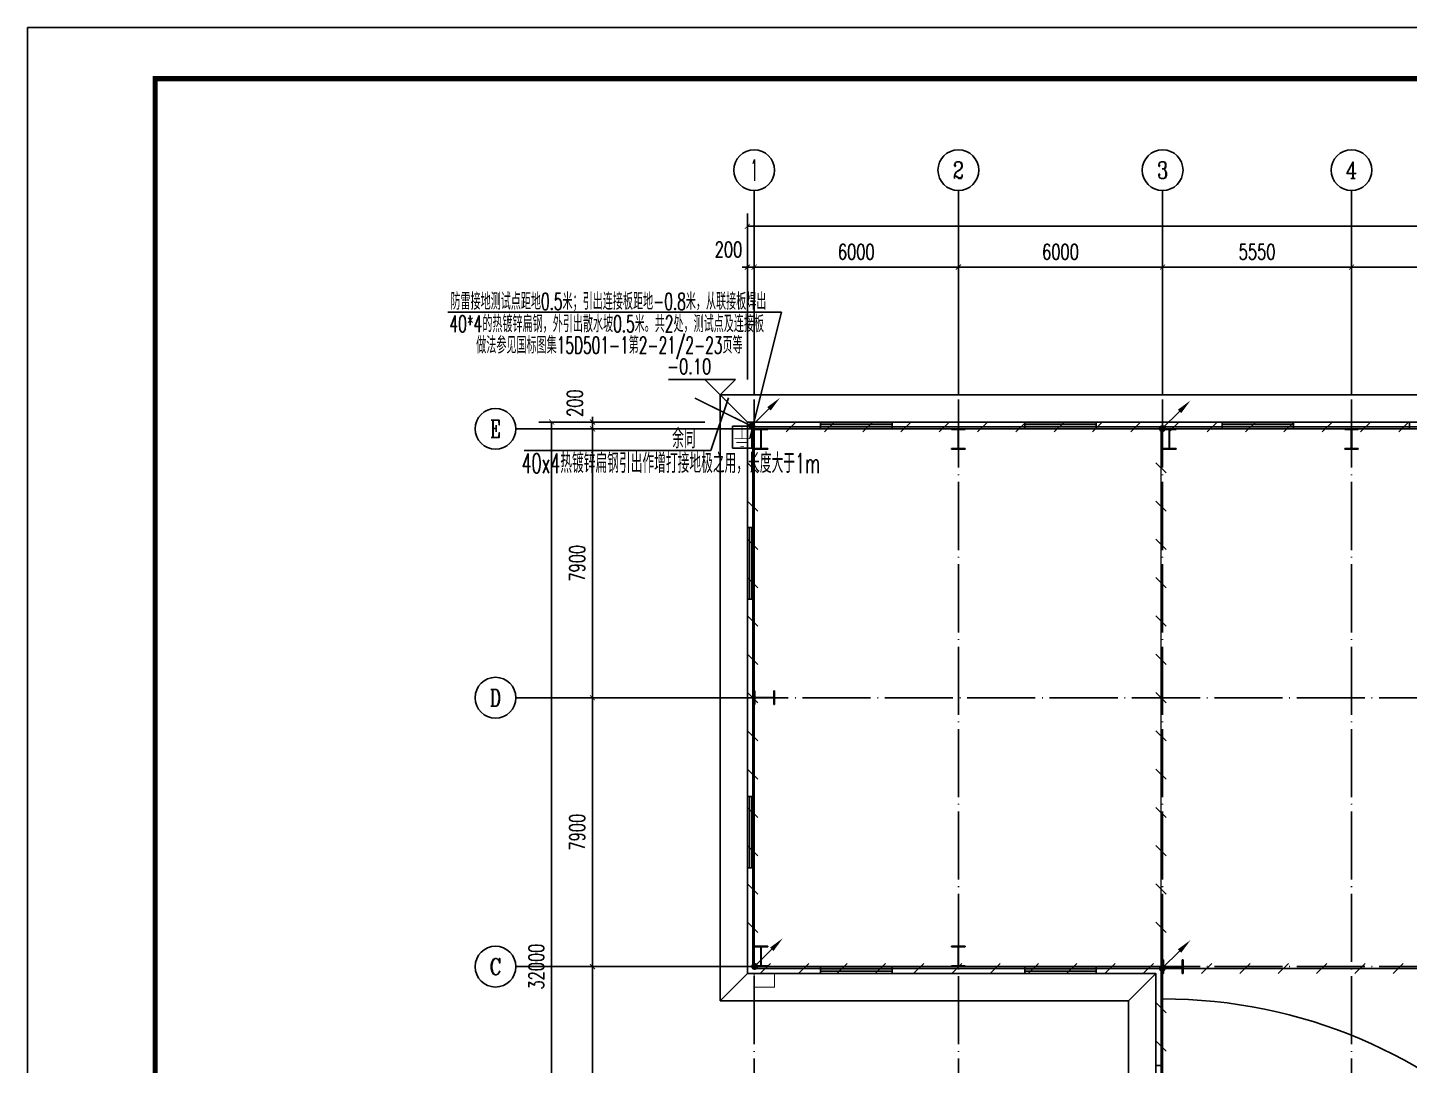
# Model space of a CAD drawing. Extents: x 1162612 to 1711260, y -157368 to 197905.
# Drawn here: x 1604543 to 1645139, y -56962 to -26475 of the extents above; entities that cross this region are included whole.
import ezdxf
from ezdxf.enums import TextEntityAlignment as Align

# ---------------------------------------------------------------- set-up
doc = ezdxf.new("R2010")
doc.units = 0
doc.header["$LTSCALE"] = 1000
doc.header["$MEASUREMENT"] = 0
doc.linetypes.add('CENTER2', pattern=[1.14, 0.75, -0.13, 0.13, -0.13])
doc.linetypes.add('DOTE', pattern=[2.42, 2, -0.2, 0.02, -0.2])
doc.layers.get('0').update_dxf_attribs({"linetype": 'CONTINUOUS'})
doc.layers.get('DEFPOINTS').update_dxf_attribs({"linetype": 'CONTINUOUS'})
for name, color, linetype in [('AXIS', 3, 'CONTINUOUS'), ('AXIS_TEXT', 7, 'CONTINUOUS'), ('COLUMN', 99, 'CONTINUOUS'), ('DIM_ELEV', 3, 'CONTINUOUS'), ('DOTE', 1, 'DOTE'), ('ELEMENT', 3, 'CONTINUOUS'), ('GROUND', 2, 'CONTINUOUS'), ('LWIRE', 4, 'CONTINUOUS'), ('PUB_TEXT', 7, 'CONTINUOUS'), ('PUB_TITLE', 4, 'CONTINUOUS'), ('SHTLN', 4, 'CONTINUOUS'), ('TEL_LEAD', 3, 'CONTINUOUS'), ('WALL', 9, 'CONTINUOUS'), ('WINDOW', 99, 'CONTINUOUS'), ('WIRE-接地', 4, 'CONTINUOUS'), ('WIRE-照明', 1, 'CONTINUOUS')]:
    doc.layers.add(name, color=color, linetype=linetype)
doc.styles.add('_TCH_AXIS', font='COMPLEX', dxfattribs={"bigfont": 'GBCBIG'})
doc.styles.add('_TCH_DIM', font='SIMPLEX', dxfattribs={"bigfont": 'GBCBIG'})
doc.styles.add('COMPLEX', font='COMPLEX')
doc.styles.add('DIM_FONT', font='SIMPLEX', dxfattribs={"width": 0.7, "bigfont": 'GBCBIG'})
doc.styles.get("Standard").update_dxf_attribs({"font": 'gbenor.shx', "bigfont": 'gbcbig.shx'})
doc.styles.add('STY53', font='COMPLEX', dxfattribs={"width": 0.6, "bigfont": 'HZTXT'})
doc.dimstyles.new('DIMN150', dxfattribs={"dimscale": 1.5, "dimtxt": 300, "dimasz": 100, "dimexe": 250, "dimexo": 300, "dimgap": 150, "dimtad": 1, "dimdec": 0, "dimzin": 0, "dimtxsty": 'DIM_FONT', "dimblk": 'ARCHTICK', "dimcen": 0.09, "dimclrt": 7, "dimazin": 3, "dimtfac": 1, "dimtdec": 0, "dimtix": 1, "dimtmove": 0, "dimatfit": 3, "dimtolj": 1, "dimtzin": 0})

# ---------------------------------------------------------------- blocks, each defined once
blk = doc.blocks.new('$TELECSYS$00000008')
blk.add_line((0.4, 0.4), (-0.4, -0.4))
blk = doc.blocks.new('$ELEMENT$00000390')
at = {"const_width": 0.0233}
for points in [[(0, 0), (0, -0.375)], [(-0.25, -0.375), (0.25, -0.375)], [(-0.188, -0.5), (0.188, -0.5)], [(-0.062, -0.625), (0.062, -0.625)]]:
    blk.add_lwpolyline(points, dxfattribs=at)
at = {"flags": 9}
blk.add_attdef('S', (0, 0), '', height=0.00000667, dxfattribs=at)
blk = doc.blocks.new('S')
at = {"layer": 'WINDOW', "color": 3}
blk.add_lwpolyline([(-940, 1072), (0, 1072), (0, 0), (-940, 0)], close=True, dxfattribs=at)
at = {"layer": 'ELEMENT', "xscale": 1500, "yscale": 1500, "zscale": 1500}
blk.add_blockref('$ELEMENT$00000390', (-469, 1025), dxfattribs=at)
blk = doc.blocks.new('$TELECSYS$00000079')
for p, q in [((0.7, 0.7), (0, 0)), ((0.104, 0.104), (0.104, 0.104)), ((-0.104, -0.104), (-0.104, -0.104))]:
    blk.add_line(p, q)
at = {"const_width": 0.142}
blk.add_lwpolyline([(-0.071, 0, 1), (0.071, 0, 1)], format="xyb", close=True, dxfattribs=at)
blk.add_solid([(0.63, 0.77), (0.77, 0.63), (1.15, 1.15)])
at = {"width": 0.8, "flags": 9}
blk.add_attdef('A', (0, 0), '', height=0.00002, dxfattribs=at)
blk = doc.blocks.new('$TCHSYS$WIN2D')
for p, q in [((-0.5, 0.5), (0.5, 0.5)), ((-0.5, 0.5), (-0.5, -0.5)), ((0.5, 0.5), (0.5, -0.5)), ((0.5, 0.167), (-0.5, 0.167)), ((0.5, -0.167), (-0.5, -0.167)), ((-0.5, -0.5), (0.5, -0.5))]:
    blk.add_line(p, q)
blk = doc.blocks.new('_AXISO')
blk.add_circle((0, 0), 0.5)
at = {"layer": 'AXIS_TEXT', "style": 'COMPLEX', "width": 1.041667}
blk.add_attdef('A', text='', height=0.56, dxfattribs=at).set_placement((-0.25, -0.28), (0.25, -0.28), align=Align.FIT)
blk = doc.blocks.new('_ARCHTICK')
at = {"color": 0, "linetype": 'BYBLOCK', "const_width": 0.15}
blk.add_lwpolyline([(-0.5, -0.5), (0.5, 0.5)], dxfattribs=at)
blk = doc.blocks.new('*D129')
at = {"layer": 'AXIS', "color": 0}
for p, q in [((1733614, 98977), (1728739, 98977)), ((1729114, 66977), (1729114, 98977)), ((1733614, 66977), (1728739, 66977))]:
    blk.add_line(p, q, dxfattribs=at)
at = {"layer": 'DEFPOINTS', "color": 0}
for p in [(1729114, 98977), (1734064, 98977), (1734064, 66977)]:
    blk.add_point(p, dxfattribs=at)
at = {"layer": 'AXIS', "color": 0, "xscale": 150, "yscale": 150, "zscale": 150}
for p, rotation in [((1729114, 98977), 90), ((1729114, 66977), 270)]:
    blk.add_blockref('_ARCHTICK', p, dxfattribs=dict(at, rotation=rotation))
at = {"layer": 'AXIS', "color": 7, "insert": (1728664, 82977), "char_height": 450, "attachment_point": 5, "rotation": 90, "style": 'DIM_FONT'}
blk.add_mtext('\\A1;32000', dxfattribs=at)
blk = doc.blocks.new('*D132')
at = {"layer": 'AXIS', "color": 0}
for p, q in [((1733614, 82977), (1729939, 82977)), ((1730314, 75077), (1730314, 82977)), ((1733614, 75077), (1729939, 75077))]:
    blk.add_line(p, q, dxfattribs=at)
at = {"layer": 'DEFPOINTS', "color": 0}
for p in [(1730314, 82977), (1734064, 82977), (1734064, 75077)]:
    blk.add_point(p, dxfattribs=at)
at = {"layer": 'AXIS', "color": 0, "xscale": 150, "yscale": 150, "zscale": 150}
for p, rotation in [((1730314, 82977), 90), ((1730314, 75077), 270)]:
    blk.add_blockref('_ARCHTICK', p, dxfattribs=dict(at, rotation=rotation))
at = {"layer": 'AXIS', "color": 7, "insert": (1729864, 79027), "char_height": 450, "attachment_point": 5, "rotation": 90, "style": 'DIM_FONT'}
blk.add_mtext('\\A1;7900', dxfattribs=at)
blk = doc.blocks.new('*D133')
at = {"layer": 'AXIS', "color": 0}
for p, q in [((1733614, 90877), (1729939, 90877)), ((1730314, 82977), (1730314, 90877)), ((1733614, 82977), (1729939, 82977))]:
    blk.add_line(p, q, dxfattribs=at)
at = {"layer": 'DEFPOINTS', "color": 0}
for p in [(1730314, 90877), (1734064, 90877), (1734064, 82977)]:
    blk.add_point(p, dxfattribs=at)
at = {"layer": 'AXIS', "color": 0, "xscale": 150, "yscale": 150, "zscale": 150}
for p, rotation in [((1730314, 90877), 90), ((1730314, 82977), 270)]:
    blk.add_blockref('_ARCHTICK', p, dxfattribs=dict(at, rotation=rotation))
at = {"layer": 'AXIS', "color": 7, "insert": (1729864, 86927), "char_height": 450, "attachment_point": 5, "rotation": 90, "style": 'DIM_FONT'}
blk.add_mtext('\\A1;7900', dxfattribs=at)
blk = doc.blocks.new('*D134')
at = {"layer": 'AXIS', "color": 0}
for p, q in [((1733614, 98777), (1729939, 98777)), ((1730314, 90877), (1730314, 98777)), ((1733614, 90877), (1729939, 90877))]:
    blk.add_line(p, q, dxfattribs=at)
at = {"layer": 'DEFPOINTS', "color": 0}
for p in [(1730314, 98777), (1734064, 98777), (1734064, 90877)]:
    blk.add_point(p, dxfattribs=at)
at = {"layer": 'AXIS', "color": 0, "xscale": 150, "yscale": 150, "zscale": 150}
for p, rotation in [((1730314, 98777), 90), ((1730314, 90877), 270)]:
    blk.add_blockref('_ARCHTICK', p, dxfattribs=dict(at, rotation=rotation))
at = {"layer": 'AXIS', "color": 7, "insert": (1729864, 94827), "char_height": 450, "attachment_point": 5, "rotation": 90, "style": 'DIM_FONT'}
blk.add_mtext('\\A1;7900', dxfattribs=at)
blk = doc.blocks.new('*D135')
at = {"layer": 'AXIS', "color": 0}
for p, q in [((1730314, 98977), (1730314, 99127)), ((1733614, 98977), (1729939, 98977)), ((1733614, 98777), (1729939, 98777)), ((1730314, 98777), (1730314, 98977)), ((1730314, 98777), (1730314, 98627))]:
    blk.add_line(p, q, dxfattribs=at)
at = {"layer": 'DEFPOINTS', "color": 0}
for p in [(1730314, 98977), (1734064, 98977), (1734064, 98777)]:
    blk.add_point(p, dxfattribs=at)
at = {"layer": 'AXIS', "color": 0, "xscale": 150, "yscale": 150, "zscale": 150}
for p, rotation in [((1730314, 98977), 270), ((1730314, 98777), 90)]:
    blk.add_blockref('_ARCHTICK', p, dxfattribs=dict(at, rotation=rotation))
at = {"layer": 'AXIS', "color": 7, "insert": (1729797, 99532), "char_height": 450, "attachment_point": 5, "rotation": 90, "style": 'DIM_FONT'}
blk.add_mtext('\\A1;200', dxfattribs=at)
blk = doc.blocks.new('*D136')
at = {"layer": 'AXIS', "color": 0}
for p, q in [((1734864, 100227), (1734864, 105102)), ((1785864, 100227), (1785864, 105102)), ((1734864, 104727), (1785864, 104727))]:
    blk.add_line(p, q, dxfattribs=at)
at = {"layer": 'DEFPOINTS', "color": 0}
for p in [(1785864, 104727), (1734864, 99777), (1785864, 99777)]:
    blk.add_point(p, dxfattribs=at)
at = {"layer": 'AXIS', "color": 0, "xscale": 150, "yscale": 150, "zscale": 150, "rotation": 180}
blk.add_blockref('_ARCHTICK', (1734864, 104727), dxfattribs=at)
at = {"layer": 'AXIS', "color": 0, "xscale": 150, "yscale": 150, "zscale": 150}
blk.add_blockref('_ARCHTICK', (1785864, 104727), dxfattribs=at)
at = {"layer": 'AXIS', "color": 7, "insert": (1760364, 105177), "char_height": 450, "attachment_point": 5, "style": 'DIM_FONT'}
blk.add_mtext('\\A1;51000', dxfattribs=at)
blk = doc.blocks.new('*D137')
at = {"layer": 'AXIS', "color": 0}
for p, q in [((1734864, 103527), (1734714, 103527)), ((1734864, 100227), (1734864, 103902)), ((1734864, 103527), (1735064, 103527)), ((1735064, 100227), (1735064, 103902)), ((1735064, 103527), (1735214, 103527))]:
    blk.add_line(p, q, dxfattribs=at)
at = {"layer": 'DEFPOINTS', "color": 0}
for p in [(1735064, 103527), (1734864, 99777), (1735064, 99777)]:
    blk.add_point(p, dxfattribs=at)
at = {"layer": 'AXIS', "color": 0, "xscale": 150, "yscale": 150, "zscale": 150}
blk.add_blockref('_ARCHTICK', (1734864, 103527), dxfattribs=at)
at = {"layer": 'AXIS', "color": 0, "xscale": 150, "yscale": 150, "zscale": 150, "rotation": 180}
blk.add_blockref('_ARCHTICK', (1735064, 103527), dxfattribs=at)
at = {"layer": 'AXIS', "color": 7, "insert": (1734309, 104044), "char_height": 450, "attachment_point": 5, "style": 'DIM_FONT'}
blk.add_mtext('\\A1;200', dxfattribs=at)
blk = doc.blocks.new('*D138')
at = {"layer": 'AXIS', "color": 0}
for p, q in [((1735064, 100227), (1735064, 103902)), ((1735064, 103527), (1741064, 103527)), ((1741064, 100227), (1741064, 103902))]:
    blk.add_line(p, q, dxfattribs=at)
at = {"layer": 'DEFPOINTS', "color": 0}
for p in [(1741064, 103527), (1735064, 99777), (1741064, 99777)]:
    blk.add_point(p, dxfattribs=at)
at = {"layer": 'AXIS', "color": 0, "xscale": 150, "yscale": 150, "zscale": 150, "rotation": 180}
blk.add_blockref('_ARCHTICK', (1735064, 103527), dxfattribs=at)
at = {"layer": 'AXIS', "color": 0, "xscale": 150, "yscale": 150, "zscale": 150}
blk.add_blockref('_ARCHTICK', (1741064, 103527), dxfattribs=at)
at = {"layer": 'AXIS', "color": 7, "insert": (1738064, 103977), "char_height": 450, "attachment_point": 5, "style": 'DIM_FONT'}
blk.add_mtext('\\A1;6000', dxfattribs=at)
blk = doc.blocks.new('*D139')
at = {"layer": 'AXIS', "color": 0}
for p, q in [((1741064, 100227), (1741064, 103902)), ((1741064, 103527), (1747064, 103527)), ((1747064, 100227), (1747064, 103902))]:
    blk.add_line(p, q, dxfattribs=at)
at = {"layer": 'DEFPOINTS', "color": 0}
for p in [(1747064, 103527), (1741064, 99777), (1747064, 99777)]:
    blk.add_point(p, dxfattribs=at)
at = {"layer": 'AXIS', "color": 0, "xscale": 150, "yscale": 150, "zscale": 150, "rotation": 180}
blk.add_blockref('_ARCHTICK', (1741064, 103527), dxfattribs=at)
at = {"layer": 'AXIS', "color": 0, "xscale": 150, "yscale": 150, "zscale": 150}
blk.add_blockref('_ARCHTICK', (1747064, 103527), dxfattribs=at)
at = {"layer": 'AXIS', "color": 7, "insert": (1744064, 103977), "char_height": 450, "attachment_point": 5, "style": 'DIM_FONT'}
blk.add_mtext('\\A1;6000', dxfattribs=at)
blk = doc.blocks.new('*D140')
at = {"layer": 'AXIS', "color": 0}
for p, q in [((1747064, 100227), (1747064, 103902)), ((1747064, 103527), (1752614, 103527)), ((1752614, 100227), (1752614, 103902))]:
    blk.add_line(p, q, dxfattribs=at)
at = {"layer": 'DEFPOINTS', "color": 0}
for p in [(1752614, 103527), (1747064, 99777), (1752614, 99777)]:
    blk.add_point(p, dxfattribs=at)
at = {"layer": 'AXIS', "color": 0, "xscale": 150, "yscale": 150, "zscale": 150, "rotation": 180}
blk.add_blockref('_ARCHTICK', (1747064, 103527), dxfattribs=at)
at = {"layer": 'AXIS', "color": 0, "xscale": 150, "yscale": 150, "zscale": 150}
blk.add_blockref('_ARCHTICK', (1752614, 103527), dxfattribs=at)
at = {"layer": 'AXIS', "color": 7, "insert": (1749839, 103977), "char_height": 450, "attachment_point": 5, "style": 'DIM_FONT'}
blk.add_mtext('\\A1;5550', dxfattribs=at)
blk = doc.blocks.new('*D141')
at = {"layer": 'AXIS', "color": 0}
for p, q in [((1752614, 100227), (1752614, 103902)), ((1752614, 103527), (1758114, 103527)), ((1758114, 100227), (1758114, 103902))]:
    blk.add_line(p, q, dxfattribs=at)
at = {"layer": 'DEFPOINTS', "color": 0}
for p in [(1758114, 103527), (1752614, 99777), (1758114, 99777)]:
    blk.add_point(p, dxfattribs=at)
at = {"layer": 'AXIS', "color": 0, "xscale": 150, "yscale": 150, "zscale": 150, "rotation": 180}
blk.add_blockref('_ARCHTICK', (1752614, 103527), dxfattribs=at)
at = {"layer": 'AXIS', "color": 0, "xscale": 150, "yscale": 150, "zscale": 150}
blk.add_blockref('_ARCHTICK', (1758114, 103527), dxfattribs=at)
at = {"layer": 'AXIS', "color": 7, "insert": (1755364, 103977), "char_height": 450, "attachment_point": 5, "style": 'DIM_FONT'}
blk.add_mtext('\\A1;5500', dxfattribs=at)
blk = doc.blocks.new('D2222')
at = {"layer": 'DIM_ELEV'}
blk.add_hatch(color=8, dxfattribs=at).paths.add_polyline_path([(1734064.1, 99776.5), (1734067.1, 99779.5), (1734061.1, 99779.5)])
at = {"color": 8}
blk.add_lwpolyline([(1734864.1, 98976.5), (1785864.1, 98976.5), (1785864.1, 66976.5), (1746864.1, 66976.5), (1746864.1, 82776.5), (1734864.1, 82776.5)], close=True, dxfattribs=at)
at = {"color": 8, "const_width": 30}
blk.add_lwpolyline([(1735064.1, 82776.5), (1735064.1, 82376.5), (1735664.1, 82376.5), (1735664.1, 82776.5)], dxfattribs=at)
at = {"color": 8}
blk.add_arc((1747071.4, 67151.8), 14875.3, 0.09508, 90.0282, dxfattribs=at)
at = {"layer": 'AXIS', "color": 8}
for p, q in [((1735064.1, 99776.5), (1735064.1, 105776.5)), ((1741064.1, 99776.5), (1741064.1, 105776.5)), ((1747064.1, 99776.5), (1747064.1, 105776.5)), ((1752614.1, 99776.5), (1752614.1, 105776.5)), ((1734064.1, 98776.5), (1728064.1, 98776.5)), ((1734064.1, 90876.5), (1728064.1, 90876.5)), ((1734064.1, 82976.5), (1728064.1, 82976.5))]:
    blk.add_line(p, q, dxfattribs=at)
at = {"layer": 'COLUMN', "color": 8}
for p, q in [((1735464.1, 98776.5), (1735064.1, 98776.5)), ((1735064.1, 98776.5), (1735064.1, 98754.5)), ((1735064.1, 98754.5), (1735253.1, 98754.5)), ((1735253.1, 98754.5), (1735258.1, 98749.5)), ((1735258.1, 98749.5), (1735258.1, 98203.5)), ((1735270.1, 98749.5), (1735275.1, 98754.5)), ((1735270.1, 98203.5), (1735270.1, 98749.5)), ((1735275.1, 98754.5), (1735464.1, 98754.5)), ((1735464.1, 98754.5), (1735464.1, 98776.5)), ((1741264.1, 98776.5), (1740864.1, 98776.5)), ((1740864.1, 98776.5), (1740864.1, 98754.5)), ((1740864.1, 98754.5), (1741053.1, 98754.5)), ((1741053.1, 98754.5), (1741058.1, 98749.5)), ((1741058.1, 98749.5), (1741058.1, 98203.5)), ((1741070.1, 98749.5), (1741075.1, 98754.5)), ((1741070.1, 98203.5), (1741070.1, 98749.5)), ((1741075.1, 98754.5), (1741264.1, 98754.5)), ((1741264.1, 98754.5), (1741264.1, 98776.5)), ((1747464.1, 98776.5), (1747064.1, 98776.5)), ((1747064.1, 98776.5), (1747064.1, 98754.5)), ((1747064.1, 98754.5), (1747253.1, 98754.5)), ((1747253.1, 98754.5), (1747258.1, 98749.5)), ((1747258.1, 98749.5), (1747258.1, 98203.5)), ((1747270.1, 98749.5), (1747275.1, 98754.5)), ((1747270.1, 98203.5), (1747270.1, 98749.5)), ((1747275.1, 98754.5), (1747464.1, 98754.5)), ((1747464.1, 98754.5), (1747464.1, 98776.5)), ((1752814.1, 98776.5), (1752414.1, 98776.5)), ((1752414.1, 98776.5), (1752414.1, 98754.5)), ((1752414.1, 98754.5), (1752603.1, 98754.5)), ((1752603.1, 98754.5), (1752608.1, 98749.5)), ((1752608.1, 98749.5), (1752608.1, 98203.5)), ((1752620.1, 98749.5), (1752625.1, 98754.5)), ((1752620.1, 98203.5), (1752620.1, 98749.5)), ((1752625.1, 98754.5), (1752814.1, 98754.5)), ((1752814.1, 98754.5), (1752814.1, 98776.5)), ((1735253.1, 98198.5), (1735064.1, 98198.5)), ((1735064.1, 98198.5), (1735064.1, 98176.5)), ((1735064.1, 98176.5), (1735464.1, 98176.5)), ((1735258.1, 98203.5), (1735253.1, 98198.5)), ((1735275.1, 98198.5), (1735270.1, 98203.5)), ((1735464.1, 98198.5), (1735275.1, 98198.5)), ((1735464.1, 98176.5), (1735464.1, 98198.5)), ((1741053.1, 98198.5), (1740864.1, 98198.5)), ((1740864.1, 98198.5), (1740864.1, 98176.5)), ((1740864.1, 98176.5), (1741264.1, 98176.5)), ((1741058.1, 98203.5), (1741053.1, 98198.5)), ((1741075.1, 98198.5), (1741070.1, 98203.5)), ((1741264.1, 98198.5), (1741075.1, 98198.5)), ((1741264.1, 98176.5), (1741264.1, 98198.5)), ((1747253.1, 98198.5), (1747064.1, 98198.5)), ((1747064.1, 98198.5), (1747064.1, 98176.5)), ((1747064.1, 98176.5), (1747464.1, 98176.5)), ((1747258.1, 98203.5), (1747253.1, 98198.5)), ((1747275.1, 98198.5), (1747270.1, 98203.5)), ((1747464.1, 98198.5), (1747275.1, 98198.5)), ((1747464.1, 98176.5), (1747464.1, 98198.5)), ((1752603.1, 98198.5), (1752414.1, 98198.5)), ((1752414.1, 98198.5), (1752414.1, 98176.5)), ((1752414.1, 98176.5), (1752814.1, 98176.5)), ((1752608.1, 98203.5), (1752603.1, 98198.5)), ((1752625.1, 98198.5), (1752620.1, 98203.5)), ((1752814.1, 98198.5), (1752625.1, 98198.5)), ((1752814.1, 98176.5), (1752814.1, 98198.5)), ((1735086.1, 91076.5), (1735064.1, 91076.5)), ((1735064.1, 91076.5), (1735064.1, 90676.5)), ((1735086.1, 90887.5), (1735086.1, 91076.5)), ((1735664.1, 91076.5), (1735642.1, 91076.5)), ((1735642.1, 91076.5), (1735642.1, 90887.5)), ((1735664.1, 90676.5), (1735664.1, 91076.5)), ((1735064.1, 90676.5), (1735086.1, 90676.5)), ((1735091.1, 90882.5), (1735086.1, 90887.5)), ((1735086.1, 90865.5), (1735091.1, 90870.5)), ((1735086.1, 90676.5), (1735086.1, 90865.5)), ((1735637.1, 90882.5), (1735091.1, 90882.5)), ((1735091.1, 90870.5), (1735637.1, 90870.5)), ((1735642.1, 90887.5), (1735637.1, 90882.5)), ((1735637.1, 90870.5), (1735642.1, 90865.5)), ((1735642.1, 90865.5), (1735642.1, 90676.5)), ((1735642.1, 90676.5), (1735664.1, 90676.5)), ((1735464.1, 83576.5), (1735064.1, 83576.5)), ((1735064.1, 83576.5), (1735064.1, 83554.5)), ((1735064.1, 83554.5), (1735253.1, 83554.5)), ((1735253.1, 83554.5), (1735258.1, 83549.5)), ((1735258.1, 83549.5), (1735258.1, 83003.5)), ((1735270.1, 83549.5), (1735275.1, 83554.5)), ((1735270.1, 83003.5), (1735270.1, 83549.5)), ((1735275.1, 83554.5), (1735464.1, 83554.5)), ((1735464.1, 83554.5), (1735464.1, 83576.5)), ((1741264.1, 83576.5), (1740864.1, 83576.5)), ((1740864.1, 83576.5), (1740864.1, 83554.5)), ((1740864.1, 83554.5), (1741053.1, 83554.5)), ((1741053.1, 83554.5), (1741058.1, 83549.5)), ((1741058.1, 83549.5), (1741058.1, 83003.5)), ((1741070.1, 83549.5), (1741075.1, 83554.5)), ((1741070.1, 83003.5), (1741070.1, 83549.5)), ((1741075.1, 83554.5), (1741264.1, 83554.5)), ((1741264.1, 83554.5), (1741264.1, 83576.5)), ((1735253.1, 82998.5), (1735064.1, 82998.5)), ((1735064.1, 82998.5), (1735064.1, 82976.5)), ((1735064.1, 82976.5), (1735464.1, 82976.5)), ((1735258.1, 83003.5), (1735253.1, 82998.5)), ((1735275.1, 82998.5), (1735270.1, 83003.5)), ((1735464.1, 82998.5), (1735275.1, 82998.5)), ((1735464.1, 82976.5), (1735464.1, 82998.5)), ((1741053.1, 82998.5), (1740864.1, 82998.5)), ((1740864.1, 82998.5), (1740864.1, 82976.5)), ((1740864.1, 82976.5), (1741264.1, 82976.5)), ((1741058.1, 83003.5), (1741053.1, 82998.5)), ((1741075.1, 82998.5), (1741070.1, 83003.5)), ((1741264.1, 82998.5), (1741075.1, 82998.5)), ((1741264.1, 82976.5), (1741264.1, 82998.5)), ((1747086.1, 83176.5), (1747064.1, 83176.5)), ((1747064.1, 83176.5), (1747064.1, 82776.5)), ((1747086.1, 82987.5), (1747086.1, 83176.5)), ((1747091.1, 82982.5), (1747086.1, 82987.5)), ((1747086.1, 82965.5), (1747091.1, 82970.5)), ((1747086.1, 82776.5), (1747086.1, 82965.5)), ((1747637.1, 82982.5), (1747091.1, 82982.5)), ((1747091.1, 82970.5), (1747637.1, 82970.5)), ((1747642.1, 82987.5), (1747637.1, 82982.5)), ((1747637.1, 82970.5), (1747642.1, 82965.5)), ((1747664.1, 83176.5), (1747642.1, 83176.5)), ((1747642.1, 83176.5), (1747642.1, 82987.5)), ((1747642.1, 82965.5), (1747642.1, 82776.5)), ((1747664.1, 82776.5), (1747664.1, 83176.5)), ((1747064.1, 82776.5), (1747086.1, 82776.5)), ((1747642.1, 82776.5), (1747664.1, 82776.5))]:
    blk.add_line(p, q, dxfattribs=at)
at = {"layer": 'DIM_ELEV', "color": 8}
for p, q in [((1734517.1, 100229.5), (1732550, 100229.5)), ((1734067.1, 99779.5), (1733617.1, 100229.5)), ((1734067.1, 99779.5), (1734517.1, 100229.5)), ((1734064.1, 99776.5), (1734061.1, 99779.5)), ((1734067.1, 99779.5), (1734061.1, 99779.5)), ((1734064.1, 99776.5), (1734067.1, 99779.5))]:
    blk.add_line(p, q, dxfattribs=at)
at = {"layer": 'DOTE', "color": 8}
for p, q in [((1735064.1, 66176.5), (1735064.1, 99776.5)), ((1735064.1, 66176.5), (1735064.1, 99776.5)), ((1741064.1, 66176.5), (1741064.1, 99776.5)), ((1747064.1, 66176.5), (1747064.1, 99776.5)), ((1752614.1, 66176.5), (1752614.1, 99776.5)), ((1734064.1, 98776.5), (1786664.1, 98776.5)), ((1734064.1, 98776.5), (1786664.1, 98776.5)), ((1734064.1, 90876.5), (1786664.1, 90876.5)), ((1734064.1, 82976.5), (1786664.1, 82976.5))]:
    blk.add_line(p, q, dxfattribs=at)
at = {"layer": 'GROUND', "color": 8}
for p, q in [((1786664.1, 99776.5), (1734064.1, 99776.5)), ((1734064.1, 99776.5), (1734064.1, 81976.5)), ((1734864.1, 98976.5), (1734064.1, 99776.5)), ((1785864.1, 98976.5), (1734864.1, 98976.5)), ((1734864.1, 98976.5), (1734864.1, 82776.5)), ((1734864.1, 82776.5), (1734064.1, 81976.5)), ((1734864.1, 82776.5), (1746864.1, 82776.5)), ((1746864.1, 82776.5), (1746064.1, 81976.5)), ((1746864.1, 82776.5), (1746864.1, 73926.5)), ((1734064.1, 81976.5), (1746064.1, 81976.5)), ((1746064.1, 81976.5), (1746064.1, 73926.5))]:
    blk.add_line(p, q, dxfattribs=at)
at = {"layer": 'WALL', "color": 8}
for p, q in [((1734864.1, 98976.5), (1734864.1, 95876.5)), ((1737014.1, 98976.5), (1734864.1, 98976.5)), ((1735064.1, 98198.5), (1735064.1, 98754.5)), ((1735464.1, 98776.5), (1737014.1, 98776.5)), ((1737014.1, 98776.5), (1737014.1, 98976.5)), ((1741064.1, 98976.5), (1739114.1, 98976.5)), ((1739114.1, 98976.5), (1739114.1, 98776.5)), ((1739114.1, 98776.5), (1740864.1, 98776.5)), ((1743014.1, 98976.5), (1741064.1, 98976.5)), ((1741264.1, 98776.5), (1743014.1, 98776.5)), ((1743014.1, 98776.5), (1743014.1, 98976.5)), ((1747064.1, 98976.5), (1745114.1, 98976.5)), ((1745114.1, 98976.5), (1745114.1, 98776.5)), ((1745114.1, 98776.5), (1747064.1, 98776.5)), ((1748814.1, 98976.5), (1747064.1, 98976.5)), ((1747464.1, 98776.5), (1748814.1, 98776.5)), ((1748814.1, 98776.5), (1748814.1, 98976.5)), ((1752614.1, 98976.5), (1750914.1, 98976.5)), ((1750914.1, 98976.5), (1750914.1, 98776.5)), ((1750914.1, 98776.5), (1752414.1, 98776.5)), ((1754314.1, 98976.5), (1752614.1, 98976.5)), ((1752814.1, 98776.5), (1754314.1, 98776.5)), ((1754314.1, 98776.5), (1754314.1, 98976.5)), ((1735064.1, 95876.5), (1735064.1, 98176.5)), ((1734864.1, 95876.5), (1735064.1, 95876.5)), ((1735064.1, 93776.5), (1734864.1, 93776.5)), ((1734864.1, 93776.5), (1734864.1, 90876.5)), ((1735064.1, 91076.5), (1735064.1, 93776.5)), ((1734864.1, 90876.5), (1734864.1, 87976.5)), ((1735064.1, 87976.5), (1735064.1, 90676.5)), ((1734864.1, 87976.5), (1735064.1, 87976.5)), ((1735064.1, 85876.5), (1734864.1, 85876.5)), ((1734864.1, 85876.5), (1734864.1, 82776.5)), ((1735064.1, 83576.5), (1735064.1, 85876.5)), ((1735064.1, 82998.5), (1735064.1, 83554.5)), ((1737014.1, 82976.5), (1735464.1, 82976.5)), ((1737014.1, 82776.5), (1737014.1, 82976.5)), ((1740864.1, 82976.5), (1739114.1, 82976.5)), ((1739114.1, 82976.5), (1739114.1, 82776.5)), ((1743014.1, 82976.5), (1741264.1, 82976.5)), ((1743014.1, 82776.5), (1743014.1, 82976.5)), ((1747064.1, 82976.5), (1745114.1, 82976.5)), ((1745114.1, 82976.5), (1745114.1, 82776.5)), ((1734864.1, 82776.5), (1737014.1, 82776.5)), ((1739114.1, 82776.5), (1741064.1, 82776.5)), ((1741064.1, 82776.5), (1743014.1, 82776.5)), ((1745114.1, 82776.5), (1746864.1, 82776.5)), ((1746864.1, 82776.5), (1746864.1, 80076.5)), ((1747064.1, 80076.5), (1747064.1, 82776.5)), ((1746864.1, 80076.5), (1747064.1, 80076.5))]:
    blk.add_line(p, q, dxfattribs=at)
at = {"layer": 'AXIS', "color": 8}
ref = blk.add_blockref('_AXISO', (1735064.1, 106376.5), dxfattribs=dict(at, xscale=1200, yscale=1200, zscale=1200))
ref.add_attrib('A', '1', dxfattribs={"layer": 'AXIS_TEXT', "color": 8, "height": 624.4, "style": '_TCH_AXIS', "width": 0.555556}).set_placement((1734989.8, 106064.3), (1735138.4, 106064.3), align=Align.FIT)
ref = blk.add_blockref('_AXISO', (1741064.1, 106376.5), dxfattribs=dict(at, xscale=1200, yscale=1200, zscale=1200))
ref.add_attrib('A', '2', dxfattribs={"layer": 'AXIS_TEXT', "color": 8, "height": 493.2, "style": '_TCH_AXIS'}).set_placement((1740899.7, 106129.9), (1741228.5, 106129.9), align=Align.FIT)
ref = blk.add_blockref('_AXISO', (1747064.1, 106376.5), dxfattribs=dict(at, xscale=1200, yscale=1200, zscale=1200))
ref.add_attrib('A', '3', dxfattribs={"layer": 'AXIS_TEXT', "color": 8, "height": 493.2, "style": '_TCH_AXIS'}).set_placement((1746899.7, 106129.9), (1747228.5, 106129.9), align=Align.FIT)
ref = blk.add_blockref('_AXISO', (1752614.1, 106376.5), dxfattribs=dict(at, xscale=1200, yscale=1200, zscale=1200))
ref.add_attrib('A', '4', dxfattribs={"layer": 'AXIS_TEXT', "color": 8, "height": 480.7, "style": '_TCH_AXIS', "width": 0.9375}).set_placement((1752442.4, 106136.2), (1752785.8, 106136.2), align=Align.FIT)
ref = blk.add_blockref('_AXISO', (1727464.1, 98776.5), dxfattribs=dict(at, xscale=1200, yscale=1200, zscale=1200))
ref.add_attrib('A', 'E', dxfattribs={"layer": 'AXIS_TEXT', "color": 8, "height": 506.1, "style": '_TCH_AXIS', "width": 0.8125}).set_placement((1727307.5, 98523.5), (1727620.8, 98523.5), align=Align.FIT)
ref = blk.add_blockref('_AXISO', (1727464.1, 90876.5), dxfattribs=dict(at, xscale=1200, yscale=1200, zscale=1200))
ref.add_attrib('A', 'D', dxfattribs={"layer": 'AXIS_TEXT', "color": 8, "height": 493.2, "style": '_TCH_AXIS', "width": 0.823529}).set_placement((1727299.7, 90629.9), (1727628.5, 90629.9), align=Align.FIT)
ref = blk.add_blockref('_AXISO', (1727464.1, 82976.5), dxfattribs=dict(at, xscale=1200, yscale=1200, zscale=1200))
ref.add_attrib('A', 'C', dxfattribs={"layer": 'AXIS_TEXT', "color": 8, "height": 480.7, "style": '_TCH_AXIS'}).set_placement((1727292.4, 82736.2), (1727635.8, 82736.2), align=Align.FIT)
at = {"layer": 'WINDOW', "color": 8, "xscale": 2100, "yscale": 200, "zscale": 2100}
for p, rotation in [((1738064.1, 98876.5), 180), ((1744064.1, 98876.5), 180), ((1749864.1, 98876.5), 180), ((1734964.1, 94826.5), 270), ((1734964.1, 86926.5), 270)]:
    blk.add_blockref('$TCHSYS$WIN2D', p, dxfattribs=dict(at, rotation=rotation))
at = {"layer": 'WINDOW', "color": 8, "xscale": 2100, "zscale": 2100}
for p, yscale in [((1738064.1, 82876.5), 200), ((1744064.1, 82876.5), -200)]:
    blk.add_blockref('$TCHSYS$WIN2D', p, dxfattribs=dict(at, yscale=yscale))
at = {"layer": 'PUB_TEXT', "color": 7, "style": '_TCH_DIM', "width": 0.705882}
blk.add_text('-0.10', height=446.25, dxfattribs=at).set_placement((1732505, 100387))
at = {"layer": 'AXIS', "color": 8}
for p1, p2, distance, picture, middle in [((1734864.1, 99776.5), (1785864.1, 99776.5), 4950, '*D136', (1760364.1, 105176.5)), ((1735064.1, 99776.5), (1741064.1, 99776.5), 3750, '*D138', (1738064.1, 103976.5)), ((1741064.1, 99776.5), (1747064.1, 99776.5), 3750, '*D139', (1744064.1, 103976.5)), ((1747064.1, 99776.5), (1752614.1, 99776.5), 3750, '*D140', (1749839.1, 103976.5)), ((1752614.1, 99776.5), (1758114.1, 99776.5), 3750, '*D141', (1755364.1, 103976.5)), ((1734064.1, 66976.5), (1734064.1, 98976.5), 4950, '*D129', (1728664.1, 82976.5)), ((1734064.1, 90876.5), (1734064.1, 98776.5), 3750, '*D134', (1729864.1, 94826.5)), ((1734064.1, 82976.5), (1734064.1, 90876.5), 3750, '*D133', (1729864.1, 86926.5)), ((1734064.1, 75076.5), (1734064.1, 82976.5), 3750, '*D132', (1729864.1, 79026.5))]:
    dim = blk.add_aligned_dim(p1=p1, p2=p2, distance=distance, dimstyle='DIMN150', dxfattribs=at)
    dim.commit()
    dim.dimension.update_dxf_attribs({"geometry": picture, "text_midpoint": middle})
for base, p1, p2, angle, picture, middle in [((1735064.1, 103526.5), (1734864.1, 99776.5), (1735064.1, 99776.5), 0, '*D137', (1734309.1, 104044)), ((1730314.1, 98976.5), (1734064.1, 98776.5), (1734064.1, 98976.5), 90, '*D135', (1729796.6, 99531.5))]:
    dim = blk.add_linear_dim(base=base, p1=p1, p2=p2, angle=angle, dimstyle='DIMN150', dxfattribs=at)
    dim.commit()
    dim.dimension.update_dxf_attribs({"geometry": picture, "text_midpoint": middle, "dimtype": 161})

msp = doc.modelspace()

# ---------------------------------------------------------------- linework, layer by layer
at = {"layer": 'PUB_TITLE'}
msp.add_lwpolyline([(1604543, -89475), (1693643, -89475), (1693643, -26475), (1604543, -26475)], close=True, dxfattribs=at)
at = {"layer": 'PUB_TITLE', "const_width": 150}
msp.add_lwpolyline([(1608293, -87975), (1692143, -87975), (1692143, -27975), (1608293, -27975)], close=True, dxfattribs=at)
at = {"layer": 'TEL_LEAD'}
for p, q in [((1626688, -34839), (1616892, -34839)), ((1625760, -38550), (1626688, -34839)), ((1625132, -37353), (1624614, -38899)), ((1624614, -38899), (1619132, -38899))]:
    msp.add_line(p, q, dxfattribs=at)
at = {"layer": 'WIRE-接地', "linetype": 'CENTER2', "const_width": 45}
for points in [[(1624143, -37359), (1625817, -38184)], [(1625848, -38201), (1676533, -38202), (1676533, -69916), (1637840, -69916), (1637840, -54116), (1625848, -54116), (1625848, -38201)], [(1637840, -54116), (1637840, -38201)], [(1637840, -54116), (1676533, -54116)]]:
    msp.add_lwpolyline(points, dxfattribs=at)

# ---------------------------------------------------------------- block references
msp.add_blockref('D2222', (-109175, -137039))
at = {"layer": 'LWIRE', "xscale": 720, "yscale": 720, "zscale": 720}
for p in [(1625820, -38178), (1637881, -38256), (1625903, -54056), (1637881, -54109)]:
    msp.add_blockref('$TELECSYS$00000079', p, dxfattribs=at)
at = {"layer": 'SHTLN', "xscale": 375, "yscale": 375, "zscale": 375}
for p in [(1626977, -38202), (1628102, -38202), (1629227, -38202), (1630352, -38202), (1631477, -38202), (1632602, -38202), (1633727, -38202), (1634852, -38202), (1635977, -38202), (1637102, -38202), (1638227, -38202), (1639352, -38202), (1640477, -38202), (1641602, -38202), (1642727, -38202), (1643852, -38202), (1644977, -38202), (1639186, -54116), (1640311, -54116), (1641436, -54116), (1642561, -54116), (1643686, -54116), (1644811, -54116)]:
    msp.add_blockref('$TELECSYS$00000008', p, dxfattribs=at)
for p, rotation in [((1625848, -39408), 90), ((1637840, -39408), 89.99945106382054), ((1625848, -40533), 90), ((1637840, -40533), 89.99945106382054), ((1625848, -41658), 90), ((1637840, -41658), 89.99945106382054), ((1625848, -42783), 90), ((1637840, -42783), 89.99945106382054), ((1625848, -43908), 90), ((1637840, -43908), 89.99945106382054), ((1625848, -45033), 90), ((1637840, -45033), 89.99945106382054), ((1625848, -46158), 90), ((1637840, -46158), 89.99945106382054), ((1625848, -47283), 90), ((1637840, -47283), 89.99945106382054), ((1625848, -48408), 90), ((1637840, -48408), 89.99945106382054), ((1625848, -49533), 90), ((1637840, -49533), 89.99945106382054), ((1625848, -50658), 90), ((1637840, -50658), 89.99945106382054), ((1625848, -51783), 90), ((1637840, -51783), 89.99945106382054), ((1625848, -52908), 90), ((1637840, -52908), 89.99945106382054), ((1626219, -54116), 180), ((1627344, -54116), 180), ((1628469, -54116), 180), ((1629594, -54116), 180), ((1630719, -54116), 180), ((1631844, -54116), 180), ((1632969, -54116), 180), ((1634094, -54116), 180), ((1635219, -54116), 180), ((1636344, -54116), 180), ((1637469, -54116), 180), ((1637840, -55266), 90), ((1637840, -56391), 90)]:
    msp.add_blockref('$TELECSYS$00000008', p, dxfattribs=dict(at, rotation=rotation))
at = {"layer": 'WIRE-接地', "xscale": 0.5999999940395355, "yscale": 0.5999999935738742, "zscale": 0.5999999936274709}
msp.add_blockref('S', (1625817, -38828), dxfattribs=at)

# ---------------------------------------------------------------- texts
at = {"layer": 'WIRE-照明', "color": 3, "linetype": 'CONTINUOUS', "style": 'STY53', "width": 0.6}
for s, height, p in [('防雷接地测试点距地0.5米；引出连接板距地-0.8米，从联接板焊出', 492.69, (1616965, -34765)), ('40*4的热镀锌扁钢，外引出散水坡0.5米。共2处，测试点及连接板', 492.69, (1616939, -35424)), ('做法参见国标图集15D501-1第2-21/2-23页等', 492.69, (1617723, -36050)), ('余同', 574.8, (1623479, -38834)), ('40x4热镀锌扁钢引出作增打接地极之用，长度大于1m', 574.8, (1619054, -39560))]:
    msp.add_text(s, height=height, dxfattribs=at).set_placement(p)

doc.saveas('drawing.dxf')
